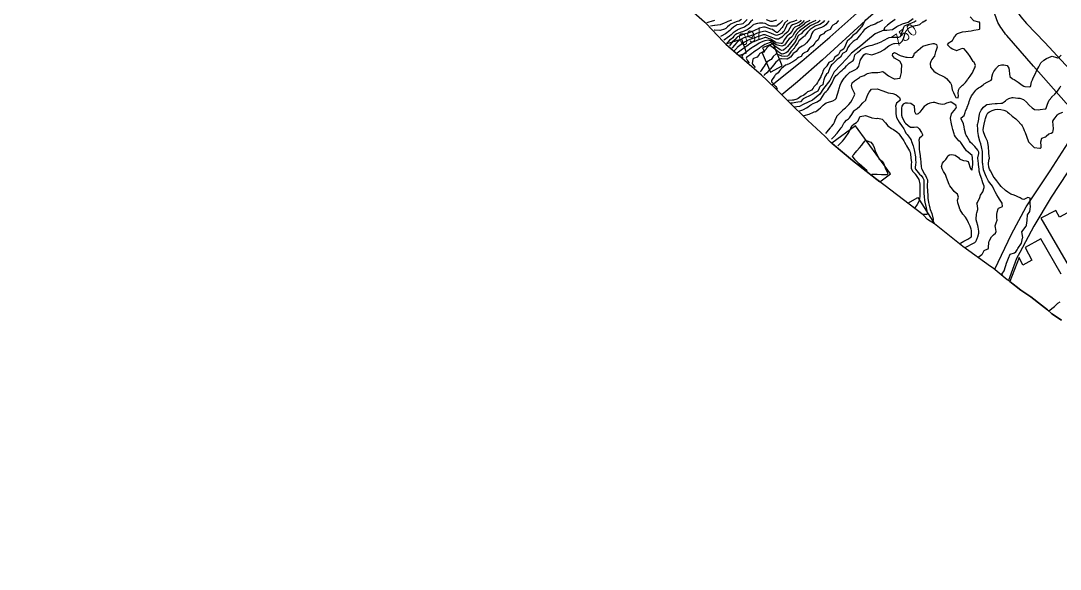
# Model space of a CAD drawing. Header units: metres. Extents: x 318500 to 325275, y 7408834 to 7428799.
# Drawn here: x 321848.9 to 322217.8, y 7421790 to 7421984.7 of the extents above; entities that cross this region are included whole.
import ezdxf
from ezdxf.enums import TextEntityAlignment as Align

# ---------------------------------------------------------------- set-up
doc = ezdxf.new("R2010")
doc.units = ezdxf.units.M
doc.header["$MEASUREMENT"] = 0
for name, color, linetype in [('Area', 45, 'Continuous'), ('Cotas', 45, 'Continuous'), ('Curvas de Nivel 1m', 11, 'Continuous'), ('Curvas de Nivel 5m', 15, 'Continuous'), ('Edificações', 30, 'Continuous'), ('Hidrografia', 140, 'Continuous'), ('Vias Primárias', 230, 'Continuous')]:
    doc.layers.add(name, color=color, linetype=linetype)
doc.styles.add('Style-STANDARD', font='STANDARD.shx')

msp = doc.modelspace()

# ---------------------------------------------------------------- linework, layer by layer
at = {"layer": 'Area'}
msp.add_lwpolyline([(322218.27, 7421878.4), (322214.75, 7421880.69), (322213.2, 7421882.08), (322211.11, 7421883.69), (322207.29, 7421886.66), (322203.78, 7421889.08), (322199.43, 7421892.47), (322198.94, 7421892.67), (322194.01, 7421896.91), (322193.07, 7421897.47), (322183.21, 7421904.6), (322173.19, 7421912.59), (322170.65, 7421914.19), (322169.14, 7421915.85), (322150.67, 7421929.85), (322144.07, 7421935.05), (322136.27, 7421941.63), (322134.41, 7421943.61), (322128.25, 7421949.26), (322121.27, 7421956.09), (322117.25, 7421960.21), (322113.67, 7421963.63), (322111.77, 7421965.32), (322099.72, 7421975.73), (322098.22, 7421977.23), (322092.15, 7421983.7), (322091.55, 7421984.24), (322082.87, 7421991.77)], dxfattribs=at)
at = {"layer": 'Curvas de Nivel 1m', "flags": 128}
for points, elevation in [([(322095.09, 7421984.83), (322093.88, 7421984.47), (322093.08, 7421984.24), (322092.37, 7421984)], 766), ([(322104.68, 7421985.13), (322103.66, 7421984.57), (322103.09, 7421984.39), (322102.16, 7421984.09), (322101.08, 7421983.6), (322100.79, 7421983.46), (322100.4, 7421983.18), (322099.71, 7421982.54), (322099.05, 7421981.9), (322098.6, 7421981.65), (322097.04, 7421981.25), (322097.02, 7421981.25), (322095.04, 7421981.33), (322094.97, 7421981.32)], 764), ([(322106.66, 7421985.1), (322105.9, 7421984.3), (322105.08, 7421983.63), (322104.72, 7421983.48), (322103.07, 7421983.25), (322102.99, 7421983.23), (322102.86, 7421983.15), (322101.86, 7421982.36), (322101.05, 7421981.69), (322100.78, 7421981.44), (322100.5, 7421981.18), (322099.03, 7421980.08), (322097.48, 7421979.22), (322097.17, 7421979.07)], 763), ([(322108.68, 7421985.07), (322107.9, 7421984.27), (322107.07, 7421983.4), (322106.91, 7421983.25), (322106.72, 7421983.1), (322105.72, 7421982.45), (322105.06, 7421982.17), (322104.27, 7421981.92), (322103.04, 7421981.29), (322102.96, 7421981.23), (322102.83, 7421981.15), (322101.75, 7421980.45), (322101.03, 7421979.72), (322100.42, 7421979.18), (322099.58, 7421978.62), (322099, 7421978.15), (322098.45, 7421977.75)], 762), ([(322119.27, 7421984.75), (322119.09, 7421984.55), (322118.26, 7421983.77), (322117.36, 7421982.96), (322117.07, 7421982.76), (322116.83, 7421982.73), (322115.07, 7421982.75), (322114.33, 7421983), (322113.08, 7421983.7), (322112.23, 7421983.88), (322111.08, 7421983.83), (322110.37, 7421983.76), (322109.08, 7421983.41), (322108.88, 7421983.27), (322108.7, 7421983.07), (322107.9, 7421982.25), (322107.05, 7421981.65), (322106.69, 7421981.45), (322105.89, 7421981.11), (322105.04, 7421980.8), (322104.53, 7421980.62), (322103.03, 7421980.08), (322102.46, 7421979.73), (322101.98, 7421979.16), (322101.56, 7421978.62), (322101, 7421978.16), (322100.43, 7421977.74), (322099.89, 7421977.19), (322099.49, 7421976.69)], 761), ([(322124.31, 7421984.87), (322123.46, 7421984.51), (322123.09, 7421984.4), (322121.97, 7421984.01), (322121.08, 7421983.5), (322120.77, 7421983.22), (322120.59, 7421982.91), (322120.18, 7421981.8), (322119.67, 7421980.92), (322119.37, 7421980.6), (322119.04, 7421980.32), (322118.2, 7421979.77), (322117.03, 7421979.48), (322116.34, 7421979.66), (322115.04, 7421980.3), (322113.12, 7421980.94), (322113.05, 7421980.94), (322111.41, 7421980.67), (322111.04, 7421980.56), (322109.97, 7421980.13), (322109.03, 7421979.73), (322108.55, 7421979.55), (322107.18, 7421979.09), (322107.06, 7421979.05), (322107.02, 7421979.04), (322105.51, 7421978.62), (322105.01, 7421978.39), (322104.24, 7421977.9), (322103.19, 7421977.15), (322102.99, 7421976.96), (322102.14, 7421976), (322101.43, 7421975.17), (322101.22, 7421974.91)], 759), ([(322125.85, 7421984.85), (322125.49, 7421984.45), (322125.09, 7421984.15), (322124.19, 7421983.76), (322123.08, 7421983.4), (322122.71, 7421983.25), (322122.27, 7421982.89), (322121.4, 7421981.25), (322121.22, 7421980.91), (322121.14, 7421980.81), (322121.05, 7421980.72), (322120.08, 7421979.88), (322119.08, 7421978.93), (322119.06, 7421978.89), (322119.02, 7421978.85), (322117.85, 7421978.1), (322117.01, 7421978.13), (322115.19, 7421978.82), (322115.02, 7421978.9), (322114.83, 7421978.99), (322113.03, 7421979.71), (322112.33, 7421979.72), (322111.02, 7421979.24), (322110.88, 7421979.18), (322110.55, 7421979.05), (322109.45, 7421978.63), (322109.01, 7421978.47), (322107.98, 7421978.11), (322107, 7421977.74), (322106.55, 7421977.55), (322105.74, 7421977.11), (322104.98, 7421976.57), (322103.14, 7421975.15), (322102.97, 7421974.98), (322102.11, 7421974)], 758), ([(322126.92, 7421984.83), (322126.05, 7421983.88), (322125.07, 7421983.04), (322124.96, 7421982.98), (322124.61, 7421982.86), (322123.56, 7421982.38), (322123.06, 7421981.88), (322122.47, 7421980.89), (322121.87, 7421980.07), (322121.03, 7421979.38), (322120.77, 7421979.17), (322120.52, 7421978.91), (322119.91, 7421978.02), (322119.32, 7421976.93), (322119.18, 7421976.73), (322118.99, 7421976.64), (322118.72, 7421976.67), (322116.99, 7421976.89), (322116.94, 7421976.91), (322116.88, 7421976.96), (322115.01, 7421978.1), (322113.26, 7421978.76), (322113.02, 7421978.77), (322111.74, 7421978.29), (322111, 7421978.02), (322110.3, 7421977.75), (322108.99, 7421977.26), (322108.86, 7421977.2), (322108.59, 7421977.07), (322107.61, 7421976.46), (322106.98, 7421976.03), (322105.7, 7421975.11), (322104.96, 7421974.56), (322103.12, 7421973.15), (322103.06, 7421973.09), (322103.07, 7421973.06), (322103.09, 7421973.03)], 757), ([(322128.96, 7421984.8), (322127.73, 7421984.18), (322127.08, 7421983.68), (322126.66, 7421983.26), (322126.19, 7421982.84), (322125.06, 7421982.07), (322124.34, 7421981.58), (322123.66, 7421980.87), (322123.42, 7421980.5), (322123.03, 7421979.66), (322122.74, 7421979.17), (322122.42, 7421978.89), (322121.62, 7421978.29), (322121, 7421977.61), (322120.71, 7421977.19), (322120.54, 7421976.91), (322119.88, 7421976.03), (322118.98, 7421975.61), (322117.89, 7421975.85), (322116.98, 7421976.16), (322116.47, 7421976.46), (322115.88, 7421976.98), (322115, 7421977.57), (322114.22, 7421977.78), (322113, 7421977.56), (322112.6, 7421977.41), (322111.64, 7421977.03), (322110.99, 7421976.7), (322110.09, 7421976.16), (322108.97, 7421975.48), (322108.73, 7421975.32), (322108.38, 7421975.08), (322107.56, 7421974.48), (322106.95, 7421974.03), (322105.7, 7421973.11), (322105.27, 7421972.78), (322104.8, 7421972.18), (322104.93, 7421971.79), (322105.22, 7421971.39)], 756), ([(322132.6, 7421984.76), (322131.74, 7421984.12), (322131.09, 7421983.82), (322130.36, 7421983.51), (322129.07, 7421982.89), (322129.01, 7421982.86), (322128.94, 7421982.8), (322127.05, 7421981.27), (322126.6, 7421980.84), (322125.82, 7421980.07), (322125.03, 7421979.54), (322124.68, 7421979.2), (322124.51, 7421978.86), (322124.06, 7421977.81), (322123.45, 7421976.87), (322122.98, 7421976.27), (322121.88, 7421974.9), (322121.49, 7421974.38), (322120.95, 7421973.62), (322120.57, 7421973.29), (322119.53, 7421972.92), (322119.05, 7421972.82), (322118.94, 7421972.83), (322118.72, 7421972.93), (322117.67, 7421973.66), (322116.96, 7421974.21), (322116.07, 7421974.97), (322115.48, 7421975.49), (322114.98, 7421975.78), (322114.28, 7421975.69), (322113.58, 7421975), (322113.38, 7421974.59), (322112.96, 7421974.1), (322112.33, 7421973.64), (322111.22, 7421973.04), (322111.05, 7421972.93), (322110.94, 7421972.74), (322110.17, 7421971.8), (322108.91, 7421971.26), (322108.79, 7421971.2), (322108.68, 7421971.07), (322108.4, 7421969.57), (322108.55, 7421969.3), (322109.49, 7421968.09)], 754), ([(322134.12, 7421984.73), (322133.67, 7421984.16), (322133.08, 7421983.7), (322132.46, 7421983.38), (322131.07, 7421982.9), (322130.99, 7421982.86), (322130.84, 7421982.78), (322129.77, 7421982.09), (322129.06, 7421981.6), (322128.24, 7421980.81), (322127.75, 7421980.11), (322127.03, 7421979.22), (322126.81, 7421979.05), (322126.52, 7421978.84), (322125.67, 7421978.18), (322125, 7421977.52), (322124.75, 7421977.09), (322124.62, 7421976.86), (322123.87, 7421975.75), (322123.32, 7421974.87), (322123.17, 7421974.68), (322122.96, 7421974.49), (322122.21, 7421973.63), (322121.74, 7421972.9), (322121.4, 7421972.43), (322120.93, 7421972.17), (322119.87, 7421971.98), (322118.93, 7421972.11), (322117, 7421972.9), (322116.94, 7421972.91), (322115.87, 7421972.03), (322115.14, 7421970.99), (322114.91, 7421970.76), (322113.78, 7421970.12), (322112.92, 7421969.01), (322112.91, 7421968.99), (322112.89, 7421968.96), (322112.13, 7421967.76), (322111.7, 7421967.03), (322111.32, 7421966.57)], 753), ([(322135.8, 7421984.71), (322135.45, 7421984.36), (322135.09, 7421983.8), (322134.61, 7421983.19), (322134, 7421982.74), (322133.07, 7421982.32), (322132.4, 7421982.09), (322131.06, 7421981.59), (322130.54, 7421981.3), (322129.96, 7421980.79), (322129.65, 7421980.18), (322129.2, 7421978.8), (322129.13, 7421978.68), (322129.02, 7421978.53), (322128.28, 7421977.53), (322127.69, 7421976.82), (322126.98, 7421976.19), (322126.16, 7421975.65), (322124.97, 7421974.91), (322124.92, 7421974.85), (322124.06, 7421973.76), (322122.94, 7421972.97), (322122.89, 7421972.93), (322122.86, 7421972.88), (322122.08, 7421971.73), (322120.91, 7421971.03), (322120.81, 7421971.01), (322118.91, 7421971.19), (322118.65, 7421971.2), (322118.01, 7421970.94), (322116.9, 7421970), (322116.02, 7421968.97), (322115.53, 7421968.33), (322114.87, 7421967.56), (322114.6, 7421967.26), (322114.4, 7421966.99), (322113.69, 7421966.16), (322112.84, 7421965.45), (322112.6, 7421965.25)], 752), ([(322117.1, 7421984.85), (322115.6, 7421984.48), (322115.09, 7421984.46), (322113.48, 7421985.01)], 762), ([(322139.02, 7421984.75), (322138.95, 7421984.67), (322138.1, 7421983.67), (322137.08, 7421983.09), (322136.86, 7421982.91), (322136.74, 7421982.7), (322136.13, 7421981.64), (322135.05, 7421981.1), (322134.37, 7421980.73), (322133.74, 7421980.04), (322133.03, 7421979.7), (322132.44, 7421979.35), (322132.23, 7421978.76), (322131.9, 7421977.87), (322131, 7421977.22), (322130.77, 7421977), (322130.65, 7421976.78), (322130.01, 7421975.76), (322128.97, 7421975.13), (322128.64, 7421974.8), (322127.98, 7421973.79), (322126.95, 7421973.25), (322126.66, 7421973.12), (322126.37, 7421972.84), (322125.79, 7421971.98), (322124.92, 7421971.59), (322124.46, 7421971.31), (322123.95, 7421970.86), (322122.9, 7421970.09), (322121.3, 7421969.31), (322120.89, 7421969.13), (322120.73, 7421969.07), (322120.29, 7421968.92), (322119.52, 7421968.28), (322118.87, 7421967.76), (322118.45, 7421967.35), (322118.13, 7421966.94), (322117.62, 7421966.18), (322116.84, 7421965.59), (322116.54, 7421965.26), (322116.33, 7421964.97), (322115.35, 7421963.52), (322115.28, 7421962.98), (322116.79, 7421961.32), (322117.07, 7421960.96), (322117.27, 7421960.45)], 751), ([(322154.73, 7421984.84), (322153.93, 7421984.47), (322153.38, 7421984.2), (322153.09, 7421984.03), (322152.11, 7421983.47), (322151.08, 7421983.14), (322150.58, 7421983.01), (322149.73, 7421982.53), (322149.07, 7421982.11), (322148.18, 7421981.43), (322147.48, 7421980.56), (322147.31, 7421980.29), (322147.04, 7421979.95), (322146.39, 7421979.21), (322145.93, 7421978.58), (322145.52, 7421978.08), (322145.01, 7421977.75), (322144.32, 7421977.28), (322143.56, 7421976.61), (322142.98, 7421976.02), (322142.4, 7421975.2), (322142.19, 7421974.63), (322141.82, 7421973.77), (322140.95, 7421973.3), (322140.52, 7421973.07), (322140.28, 7421972.65), (322139.78, 7421971.8), (322138.92, 7421971.21), (322138.6, 7421970.99), (322138.32, 7421970.68), (322136.9, 7421969.28), (322136.58, 7421969.02), (322136.39, 7421968.71), (322135.94, 7421967.63), (322135.56, 7421966.71), (322135.39, 7421966.17), (322134.84, 7421965.69), (322134.45, 7421965.11), (322134.28, 7421964.73), (322133.86, 7421963.77), (322133.69, 7421962.74), (322133.58, 7421961.96), (322132.79, 7421961.54), (322132.37, 7421961.17), (322132.18, 7421960.76), (322131.79, 7421959.74), (322130.76, 7421959.17), (322130.49, 7421959.04), (322130.08, 7421958.78), (322128.74, 7421957.99), (322127.22, 7421957.31), (322126.73, 7421957.04), (322126.6, 7421956.96), (322126.47, 7421956.83), (322125.65, 7421955.9), (322124.71, 7421955.74), (322123.91, 7421955.66), (322122.71, 7421955.45), (322122.18, 7421955.41)], 749), ([(322124.94, 7421952.57), (322125.7, 7421952.84), (322126.39, 7421953.12), (322126.68, 7421953.24), (322127.77, 7421953.73), (322128.69, 7421954.38), (322128.93, 7421954.56), (322129.26, 7421954.79), (322130.14, 7421955.34), (322130.71, 7421955.5), (322131.57, 7421955.91), (322132.73, 7421956.72), (322132.74, 7421956.74), (322132.76, 7421956.75), (322132.83, 7421956.85), (322133.96, 7421958.73), (322134.28, 7421959.2), (322134.76, 7421959.58), (322135.36, 7421960.12), (322135.71, 7421960.71), (322136.08, 7421961.41), (322136.81, 7421962.63), (322136.83, 7421962.67), (322136.84, 7421962.69), (322137.46, 7421964.05), (322137.84, 7421964.68), (322138.3, 7421965.21), (322138.85, 7421965.7), (322139.34, 7421966.17), (322139.82, 7421966.66), (322140.36, 7421967.16), (322140.87, 7421967.61), (322141.41, 7421968.11), (322141.92, 7421968.63), (322142.38, 7421969.14), (322142.9, 7421969.69), (322144.27, 7421970.6), (322144.55, 7421970.96), (322144.91, 7421972.59), (322144.92, 7421972.61), (322144.94, 7421972.63), (322145.98, 7421973.54), (322146.97, 7421974.42), (322147.05, 7421974.48), (322147.17, 7421974.56), (322148.28, 7421975.24), (322148.98, 7421975.57), (322150.35, 7421975.89), (322150.98, 7421976.01), (322152.37, 7421976.49), (322152.81, 7421976.66), (322152.99, 7421976.73), (322154.24, 7421977.23), (322155.01, 7421977.64), (322155.51, 7421977.96), (322156.32, 7421978.44), (322156.78, 7421978.68), (322157.03, 7421978.77), (322158.51, 7421978.92), (322159.03, 7421978.92), (322160.54, 7421978.87), (322161.03, 7421979.14), (322161.47, 7421979.95), (322161.61, 7421980.37), (322161.91, 7421981.22), (322162.3, 7421982.36), (322162.56, 7421982.88), (322163.08, 7421983.18), (322163.96, 7421983.46), (322165.09, 7421983.93), (322165.37, 7421984.04), (322165.9, 7421984.31), (322166.67, 7421984.74)], 749), ([(322134.61, 7421944.68), (322134.65, 7421944.72), (322134.97, 7421945.11), (322136.2, 7421946.7), (322136.38, 7421946.91), (322136.6, 7421947.13), (322137.28, 7421948.01), (322137.61, 7421948.68), (322137.88, 7421949.43), (322138.46, 7421950.67), (322138.54, 7421950.78), (322138.65, 7421950.89), (322140.31, 7421952.65), (322140.47, 7421952.84), (322140.68, 7421953.06), (322141.57, 7421953.74), (322142.45, 7421954.61), (322142.57, 7421954.75), (322142.7, 7421954.91), (322143.48, 7421955.84), (322143.97, 7421956.6), (322144.21, 7421957.12), (322144.75, 7421958.28), (322144.83, 7421958.59), (322144.76, 7421958.95), (322143.98, 7421960.6), (322143.66, 7421961.74), (322143.89, 7421962.6), (322144.82, 7421963.4), (322146.51, 7421964.56), (322146.71, 7421964.69), (322146.83, 7421964.74), (322148.15, 7421965.24), (322148.85, 7421965.73), (322149.36, 7421966.02), (322150.86, 7421966.29), (322151.06, 7421966.31), (322152.86, 7421966.33), (322152.99, 7421966.34), (322153.75, 7421966.47), (322154.65, 7421966.67), (322154.86, 7421966.64), (322155.13, 7421966.46), (322156.84, 7421965.19), (322158.09, 7421964.41), (322158.59, 7421964.17), (322158.83, 7421964.1), (322159.14, 7421964.08), (322160.83, 7421964.3), (322160.92, 7421964.38), (322161.37, 7421965.86), (322161.46, 7421966.37), (322161.49, 7421967.76), (322161.54, 7421968.37), (322161.55, 7421969.02), (322160.91, 7421970.38), (322158.93, 7421971.45), (322158.2, 7421972.41), (322158.33, 7421973.03), (322158.95, 7421973.37), (322160.94, 7421972.38), (322162.93, 7421971.81), (322163.5, 7421971.78), (322164.93, 7421971.69), (322165.47, 7421971.78), (322165.78, 7421972.31), (322166.07, 7421973.2), (322166.96, 7421973.95), (322167.16, 7421974.11), (322167.32, 7421974.29), (322168.98, 7421975.61), (322170.99, 7421976.24), (322172.58, 7421976.64), (322173, 7421976.58), (322173.81, 7421976.21), (322174.14, 7421975.36), (322173.75, 7421974.21), (322173.54, 7421973.63), (322173.18, 7421972.22), (322173.11, 7421972.05), (322172.93, 7421971.83), (322172.18, 7421970.96), (322171.81, 7421970.23), (322171.61, 7421969.52), (322171.78, 7421968.23), (322172.87, 7421966.82), (322173.7, 7421966.21), (322174.85, 7421965.58), (322175.9, 7421965.11), (322176.84, 7421964.63), (322177.43, 7421964.15), (322178.81, 7421962.52), (322178.97, 7421962.3), (322179.07, 7421962.14), (322179.22, 7421961.72), (322179.44, 7421960.13), (322179.91, 7421959.26), (322180.35, 7421958.12), (322180.75, 7421957.4), (322181.54, 7421957.3), (322181.65, 7421958.1), (322181.55, 7421958.88), (322181.69, 7421960.1), (322182.08, 7421960.8), (322182.8, 7421961.55), (322183.09, 7421961.8), (322183.43, 7421962.07), (322184.14, 7421962.74), (322184.83, 7421963.67), (322184.98, 7421963.92), (322185.08, 7421964.06), (322185.84, 7421965.03), (322186.55, 7421966.03), (322186.66, 7421966.24), (322186.87, 7421966.79), (322187.29, 7421967.62), (322187.49, 7421968.02), (322187.7, 7421968.81), (322187.24, 7421970.03), (322187, 7421970.12), (322186.91, 7421970.21), (322185.81, 7421972.05), (322184.96, 7421973.19), (322184.25, 7421974.07), (322183.68, 7421974.78), (322182.98, 7421974.8), (322181.14, 7421974.11), (322181.02, 7421974.06), (322180.97, 7421974.06), (322180.82, 7421974.11), (322179.5, 7421974.65), (322178.98, 7421974.93), (322177.8, 7421976.15), (322178.24, 7421976.9), (322179.01, 7421977.27), (322179.5, 7421977.64), (322179.75, 7421978.13), (322180.2, 7421978.96), (322181.05, 7421979.92), (322181.14, 7421980.01), (322181.29, 7421980.11), (322183.06, 7421980.77), (322184.23, 7421980.9), (322185.06, 7421980.97), (322186.18, 7421981.16), (322187.06, 7421981.3), (322188.67, 7421981.61), (322189.07, 7421981.71), (322189.23, 7421981.84), (322189.27, 7421982), (322189.28, 7421983.82), (322189.25, 7421984), (322189.1, 7421984.18), (322188.88, 7421984.23), (322187.11, 7421984.65), (322185.82, 7421986.05)], 751), ([(322183.98, 7421904.11), (322184.04, 7421904.15), (322185.26, 7421904.82), (322186.05, 7421905.25), (322187.49, 7421906.01), (322187.79, 7421906.28), (322188.07, 7421906.84), (322188.38, 7421907.7), (322188.49, 7421908), (322188.86, 7421909.24), (322188.94, 7421909.99), (322188.69, 7421911.44), (322188.55, 7421912), (322188.16, 7421913.21), (322187.94, 7421914), (322187.91, 7421914.27), (322188.09, 7421916), (322188.21, 7421916.55), (322188.54, 7421917.67), (322188.52, 7421918), (322188.25, 7421919.71), (322188.21, 7421920), (322188.21, 7421920.04), (322188.25, 7421920.09), (322188.96, 7421921.3), (322189.2, 7421921.99), (322189.52, 7421922.75), (322190.3, 7421923.98), (322190.81, 7421925.49), (322190.8, 7421925.97), (322190.35, 7421927.21), (322190.07, 7421927.98), (322189.92, 7421928.43), (322189.39, 7421929.99), (322189.05, 7421931.35), (322188.95, 7421931.99), (322188.78, 7421933.66), (322188.74, 7421934), (322188.58, 7421935.88), (322188.59, 7421936), (322188.87, 7421937.61), (322188.84, 7421938), (322188.5, 7421938.76), (322187.5, 7421940.02), (322187.03, 7421940.52), (322186.53, 7421940.96), (322185.97, 7421941.48), (322185.53, 7421942.05), (322184.57, 7421943.73), (322184.39, 7421944.06), (322184.26, 7421944.37), (322183.77, 7421946.07), (322183.64, 7421947.04), (322183.48, 7421948.07), (322182.65, 7421949.93), (322182.59, 7421950.08), (322182.6, 7421950.13), (322182.65, 7421950.18), (322183.65, 7421951.08), (322184.01, 7421952.07), (322184.19, 7421952.56), (322184.7, 7421953.9), (322184.76, 7421954.06), (322185.31, 7421955.46), (322185.51, 7421956.05), (322185.82, 7421956.97), (322186.29, 7421958.04), (322186.77, 7421958.68), (322187.84, 7421960.01), (322188.26, 7421960.54), (322188.79, 7421960.89), (322189.52, 7421961.27), (322190.45, 7421961.98), (322190.64, 7421962.15), (322190.81, 7421962.29), (322191.9, 7421962.89), (322192.83, 7421963.33), (322193.23, 7421963.54), (322193.49, 7421963.94), (322193.54, 7421964.63), (322193.85, 7421965.94), (322194.18, 7421966.62), (322194.89, 7421967.63), (322195.02, 7421967.78), (322195.14, 7421967.92), (322195.96, 7421968.85), (322196.91, 7421969.09), (322197.71, 7421969.08), (322198.9, 7421968.85), (322199.48, 7421967.86), (322199.7, 7421967.03), (322199.77, 7421965.86), (322199.87, 7421964.87), (322200.84, 7421964.1), (322201.4, 7421963.83), (322202.83, 7421962.88), (322204.23, 7421961.8), (322204.81, 7421961.48), (322205.23, 7421961.35), (322206.8, 7421961.23), (322207.19, 7421961.37), (322207.36, 7421961.75), (322207.62, 7421962.96), (322207.93, 7421963.75), (322208.2, 7421964.4), (322208.86, 7421965.74), (322209.47, 7421967.14), (322209.81, 7421967.73), (322210.23, 7421968.39), (322210.92, 7421969.71), (322211.94, 7421970.69), (322212.94, 7421971.26), (322213.74, 7421971.68), (322214.56, 7421972.05), (322214.95, 7421972.06), (322216.48, 7421971.64), (322216.84, 7421971.53), (322216.94, 7421971.53), (322217.02, 7421971.55), (322217.32, 7421971.63), (322218.09, 7421972.48)], 752), ([(322136.6, 7421942.62), (322136.66, 7421942.69), (322137.58, 7421943.66), (322138.49, 7421944.67), (322138.53, 7421944.71), (322138.57, 7421944.76), (322140.09, 7421946.65), (322140.28, 7421946.95), (322140.6, 7421947.6), (322140.96, 7421948.29), (322141.19, 7421948.63), (322141.9, 7421949.35), (322142.64, 7421949.92), (322142.99, 7421950.26), (322143.23, 7421950.6), (322143.78, 7421951.47), (322144.48, 7421952.59), (322144.56, 7421952.71), (322144.67, 7421952.8), (322145.68, 7421953.58), (322146.7, 7421954.41), (322146.78, 7421954.48), (322146.87, 7421954.56), (322147.77, 7421955.5), (322148.73, 7421956.49), (322148.75, 7421956.52), (322148.77, 7421956.54), (322148.79, 7421956.6), (322149.54, 7421958.53), (322149.93, 7421959.35), (322150.78, 7421960.41), (322150.85, 7421960.44), (322152.78, 7421960.48), (322154.77, 7421959.83), (322155.78, 7421959.43), (322156.76, 7421959.11), (322158.34, 7421958.82), (322158.75, 7421958.73), (322159.58, 7421958.39), (322160.74, 7421957.43), (322161.01, 7421956.66), (322160.9, 7421956.38), (322160.82, 7421956.29), (322160.73, 7421956.23), (322159.62, 7421955.49), (322159.37, 7421954.39), (322159.39, 7421953.7), (322159.38, 7421952.39), (322159.39, 7421951.67), (322159.65, 7421950.39), (322160.62, 7421948.67), (322160.84, 7421948.38), (322161.44, 7421947.54), (322162.24, 7421946.36), (322162.36, 7421946.12), (322162.58, 7421945.58), (322163.03, 7421944.79), (322163.4, 7421944.34), (322164.55, 7421942.9), (322164.83, 7421942.32), (322165.01, 7421941.84), (322165.56, 7421940.31), (322165.92, 7421938.88), (322166.03, 7421938.3), (322166.4, 7421936.36), (322166.41, 7421936.3), (322166.45, 7421935.31), (322166.49, 7421934.35), (322166.49, 7421934.3), (322166.49, 7421934.25), (322166.43, 7421933.83), (322166.24, 7421932.48), (322166.26, 7421932.3), (322166.41, 7421932.06), (322167.84, 7421930.28), (322168.37, 7421929.7), (322169.05, 7421928.94), (322169.33, 7421928.26), (322169.38, 7421927.22), (322169.34, 7421926.25), (322169.33, 7421925.24), (322169.33, 7421924.25), (322169.36, 7421923.33), (322169.46, 7421922.25), (322169.57, 7421920.94), (322169.67, 7421920.25), (322170.22, 7421918.24), (322170.56, 7421916.59), (322170.65, 7421916.23), (322170.53, 7421915.9), (322169.7, 7421915.9), (322169.31, 7421915.91)], 752), ([(322188.71, 7421900.84), (322188.97, 7421901.01), (322190.01, 7421901.77), (322190.11, 7421901.86), (322190.17, 7421901.97), (322190.83, 7421903.16), (322192.04, 7421903.7), (322192.2, 7421903.78), (322192.31, 7421903.95), (322192.32, 7421904.22), (322192.44, 7421905.94), (322192.6, 7421906.48), (322193.4, 7421907.93), (322194.1, 7421908.67), (322194.79, 7421909.23), (322195.06, 7421909.91), (322194.81, 7421911.24), (322194.74, 7421911.91), (322195.09, 7421912.97), (322195.34, 7421913.91), (322195.3, 7421914.79), (322195.23, 7421915.91), (322195.37, 7421916.75), (322195.69, 7421917.91), (322195.91, 7421918.22), (322196.23, 7421918.28), (322197.33, 7421918.78), (322197.11, 7421919.89), (322196.27, 7421921.35), (322195.92, 7421921.9), (322195.3, 7421922.9), (322194.68, 7421923.92), (322194.31, 7421924.68), (322193.69, 7421925.93), (322192.36, 7421927.74), (322192.23, 7421927.95), (322191.62, 7421929.21), (322191.28, 7421929.97), (322190.58, 7421931.81), (322190.53, 7421931.98), (322190.42, 7421932.59), (322190.25, 7421933.98), (322190.23, 7421934.19), (322190.21, 7421935.98), (322190.22, 7421936.23), (322190.19, 7421937.98), (322190.15, 7421938.33), (322189.83, 7421939.99), (322189.55, 7421941.01), (322189.22, 7421941.99), (322188.81, 7421943.75), (322188.78, 7421944), (322188.59, 7421945.34), (322188.52, 7421946), (322188.45, 7421947.84), (322188.45, 7421948), (322188.49, 7421948.14), (322188.63, 7421948.63), (322188.89, 7421949.76), (322188.92, 7421950), (322189.12, 7421951.54), (322189.23, 7421951.99), (322189.73, 7421952.95), (322190.6, 7421953.98), (322190.64, 7421954.04), (322190.7, 7421954.16), (322191.73, 7421954.95), (322192.72, 7421955.11), (322193.46, 7421955.2), (322194.72, 7421955.28), (322195.34, 7421955.3), (322196.72, 7421955.38), (322197.16, 7421955.45), (322197.93, 7421955.88), (322198.31, 7421956.3), (322198.74, 7421956.65), (322199.57, 7421957.04), (322200.75, 7421957.48), (322201.09, 7421957.5), (322202.75, 7421957.26), (322203.39, 7421957.17), (322204.74, 7421956.68), (322205.76, 7421955.77), (322206.71, 7421954.67), (322207.8, 7421953.75), (322208.69, 7421953.23), (322210.04, 7421953.07), (322210.69, 7421953.17), (322212.4, 7421953.39), (322212.7, 7421953.46), (322212.8, 7421953.58), (322212.84, 7421953.68), (322213.27, 7421955.12), (322213.46, 7421955.67), (322213.9, 7421956.51), (322214.76, 7421957.56), (322214.81, 7421957.61), (322214.85, 7421957.66), (322215.8, 7421958.67), (322216.69, 7421959.63), (322216.73, 7421959.68), (322216.78, 7421959.75), (322217.58, 7421960.84), (322217.99, 7421961.62)], 753), ([(322182.42, 7421905.71), (322182.96, 7421906.07), (322183.62, 7421906.5), (322184.07, 7421906.74), (322184.93, 7421907.19), (322186.09, 7421907.84), (322186.19, 7421907.93), (322186.24, 7421908.03), (322186.27, 7421908.2), (322186.32, 7421910.03), (322186.29, 7421910.2), (322186.13, 7421910.74), (322185.84, 7421911.73), (322185.71, 7421912.04), (322185.25, 7421912.95), (322184.74, 7421914.05), (322184.18, 7421914.97), (322183.21, 7421916.07), (322182.21, 7421917.58), (322182.11, 7421917.97), (322182.08, 7421918.08), (322182, 7421918.3), (322181.43, 7421920.09), (322181.35, 7421921.01), (322181.66, 7421922.09), (322181.37, 7421923.18), (322180.3, 7421923.91), (322180.2, 7421924.02), (322180.14, 7421924.11), (322179.56, 7421924.87), (322178.6, 7421926.14), (322178.34, 7421926.61), (322177.71, 7421928.15), (322177.45, 7421929.07), (322177.08, 7421930.15), (322176.4, 7421931.23), (322175.85, 7421932.17), (322175.68, 7421932.91), (322175.99, 7421934.17), (322176.45, 7421934.68), (322177.21, 7421935.39), (322177.62, 7421936.15), (322177.91, 7421936.7), (322178.47, 7421937.13), (322179.36, 7421937.24), (322180.47, 7421936.95), (322181.73, 7421936.09), (322182.08, 7421935.71), (322182.45, 7421935.43), (322183.43, 7421935.09), (322184.45, 7421934.94), (322185.09, 7421934.7), (322185.32, 7421934.05), (322185.68, 7421932.78), (322186, 7421932.04), (322186.4, 7421931.65), (322186.51, 7421931.93), (322186.53, 7421932.03), (322186.76, 7421933.7), (322186.76, 7421934.03), (322186.73, 7421934.31), (322186.6, 7421936.03), (322186.47, 7421936.88), (322185.12, 7421938.05), (322184.5, 7421938.57), (322183.4, 7421940.07), (322182.53, 7421941.42), (322182.21, 7421941.76), (322181.81, 7421942.09), (322180.56, 7421943.47), (322180.24, 7421944.12), (322180.12, 7421944.58), (322179.7, 7421946.12), (322179.46, 7421946.98), (322179.18, 7421948.13), (322178.8, 7421949.99), (322178.8, 7421950.14), (322179.21, 7421951.59), (322179.5, 7421952.13), (322180.69, 7421953.59), (322180.94, 7421954.11), (322180.71, 7421954.7), (322179.11, 7421955.75), (322178.72, 7421955.8), (322177.41, 7421955.46), (322176.71, 7421955.11), (322175.93, 7421954.96), (322174.72, 7421955.21), (322173.31, 7421955.62), (322172.72, 7421955.68), (322171.52, 7421955.43), (322170.71, 7421955.04), (322170.19, 7421954.76), (322169.49, 7421954.26), (322168.69, 7421953.2), (322167.97, 7421952.28), (322167.35, 7421951.61), (322166.67, 7421951.41), (322166.15, 7421952.31), (322166.18, 7421952.81), (322166.06, 7421954.31), (322164.72, 7421955.34), (322163.57, 7421955.49), (322162.72, 7421955.39), (322162.04, 7421955.03), (322161.55, 7421954.37), (322161.39, 7421953.67), (322161.4, 7421952.37), (322161.5, 7421951.21), (322161.73, 7421950.36), (322162.62, 7421948.56), (322162.83, 7421948.35), (322163.82, 7421947.55), (322164.61, 7421946.9), (322165.99, 7421946.92), (322166.61, 7421947.06), (322167.18, 7421946.86), (322167.72, 7421946.28), (322168.58, 7421945.03), (322168.87, 7421944.27), (322168.85, 7421943.99), (322168.56, 7421943.62), (322167.82, 7421943.01), (322167.6, 7421942.28), (322167.68, 7421941.43), (322167.68, 7421940.28), (322167.75, 7421939.03), (322167.87, 7421938.28), (322168.07, 7421936.68), (322168.12, 7421936.28), (322168.14, 7421935.96), (322168.25, 7421934.27), (322168.42, 7421933), (322168.58, 7421932.27), (322168.69, 7421931.98), (322169.62, 7421930.25), (322169.91, 7421929.78), (322170.37, 7421928.94), (322170.63, 7421928.24), (322170.67, 7421927.92), (322170.57, 7421926.24), (322170.57, 7421925.99), (322170.64, 7421924.23), (322170.76, 7421922.71), (322170.79, 7421922.23), (322170.83, 7421921.68), (322171.02, 7421920.23), (322171.22, 7421919.24), (322171.46, 7421918.22), (322171.63, 7421917.64), (322172.2, 7421916.21), (322172.64, 7421914.21), (322172.63, 7421913.73), (322172.41, 7421913.52)], 751), ([(322197.32, 7421894.33), (322197.1, 7421894.7), (322197.93, 7421895.87), (322198.35, 7421897.47), (322198.48, 7421897.86), (322198.75, 7421898.64), (322199.18, 7421899.85), (322199.44, 7421900.39), (322200.01, 7421901.84), (322201.52, 7421902.33), (322202.02, 7421902.68), (322202.48, 7421903.37), (322202.74, 7421903.81), (322204.06, 7421905.79), (322204.41, 7421907.46), (322204.45, 7421907.78), (322204.12, 7421909.79), (322205.65, 7421911.77), (322205.8, 7421912.11), (322205.99, 7421913.76), (322206.01, 7421913.93), (322206.2, 7421915.76), (322207, 7421916.96), (322207.16, 7421917.75), (322207.18, 7421918.81), (322207.11, 7421919.75), (322207.1, 7421920.92), (322207.12, 7421921.75), (322206.28, 7421921.9), (322205.8, 7421921.77), (322204.87, 7421921.18), (322204.27, 7421921.37), (322203.55, 7421921.8), (322202.69, 7421922.22), (322202.29, 7421922.39), (322201.38, 7421922.73), (322200.29, 7421923.13), (322199.87, 7421923.42), (322199.19, 7421923.86), (322198.31, 7421924.45), (322196.83, 7421925.89), (322196.34, 7421926.49), (322195.28, 7421927.91), (322194.37, 7421929.08), (322194.02, 7421929.57), (322193.8, 7421929.93), (322192.97, 7421931.37), (322192.68, 7421931.95), (322192.42, 7421932.75), (322192.29, 7421933.95), (322192.45, 7421935.16), (322192.64, 7421935.95), (322192.48, 7421937.54), (322192.44, 7421937.95), (322192.43, 7421938.01), (322192.26, 7421939.95), (322192.09, 7421941.51), (322191.97, 7421941.96), (322191.42, 7421943.11), (322191.02, 7421943.97), (322190.59, 7421945.27), (322190.44, 7421945.98), (322190.44, 7421946.14), (322190.61, 7421947.44), (322190.73, 7421947.98), (322191.12, 7421949.49), (322191.24, 7421949.97), (322191.56, 7421951.07), (322192.1, 7421951.96), (322192.68, 7421952.41), (322193.56, 7421952.8), (322194.69, 7421953.16), (322195.35, 7421953.26), (322196.69, 7421953.24), (322197.8, 7421953), (322198.69, 7421952.54), (322199.07, 7421952.25), (322199.48, 7421951.86), (322200.66, 7421950.82), (322202.04, 7421949.83), (322202.64, 7421949.33), (322204.03, 7421947.8), (322204.26, 7421947.44), (322204.61, 7421946.68), (322204.89, 7421946.07), (322205.01, 7421945.78), (322205.38, 7421944.99), (322205.85, 7421943.77), (322206.54, 7421941.76), (322208.52, 7421939.74), (322210.52, 7421939.41), (322210.77, 7421939.45), (322210.95, 7421939.7), (322211.01, 7421940.19), (322210.92, 7421941.7), (322211.27, 7421942.99), (322212.57, 7421943.45), (322212.7, 7421943.54), (322212.81, 7421943.68), (322213.72, 7421944.53), (322214.59, 7421944.79), (322215.09, 7421945.15), (322215.3, 7421945.65), (322215.41, 7421946.45), (322215.3, 7421947.65), (322215.19, 7421949.1), (322215.46, 7421949.65), (322216.03, 7421950.27), (322216.67, 7421951.16), (322216.86, 7421951.44), (322217.12, 7421951.62), (322218.69, 7421952.29)], 754), ([(322138.83, 7421940.34), (322139.18, 7421940.66), (322140.53, 7421941.99), (322141.07, 7421942.63), (322141.7, 7421943.48), (322142.53, 7421944.61), (322142.57, 7421944.67), (322143.24, 7421945.95), (322143.48, 7421946.6), (322143.86, 7421947.34), (322144.61, 7421948.08), (322144.93, 7421948.27), (322145.53, 7421948.58), (322146.07, 7421949.13), (322146.62, 7421950.56), (322146.65, 7421950.6), (322146.75, 7421950.65), (322148.66, 7421951.04), (322150.38, 7421950.51), (322150.65, 7421950.34), (322150.95, 7421950.2), (322152.64, 7421950.04), (322153.06, 7421950.06), (322154.64, 7421949.71), (322155.78, 7421948.44), (322156.6, 7421947.38), (322157.94, 7421946.41), (322158.42, 7421946.23), (322158.59, 7421946.14), (322159.75, 7421945.22), (322160.57, 7421944.49), (322160.61, 7421944.42), (322160.62, 7421944.38), (322160.86, 7421944.09), (322162.08, 7421942.36), (322162.26, 7421942.08), (322162.53, 7421941.58), (322162.96, 7421940.78), (322163.23, 7421940.34), (322164.3, 7421938.52), (322164.4, 7421938.32), (322164.49, 7421938.01), (322164.77, 7421936.32), (322164.81, 7421935.96), (322164.94, 7421934.32), (322164.9, 7421933.85), (322164.88, 7421932.32), (322165.36, 7421931.35), (322166.25, 7421930.29), (322166.32, 7421930.23), (322166.38, 7421930.16), (322167.64, 7421928.28), (322167.98, 7421926.63), (322167.98, 7421926.27), (322168, 7421924.58), (322168, 7421924.27), (322167.98, 7421922.57), (322167.95, 7421922.27), (322167.66, 7421920.88), (322167.44, 7421920.28), (322167.01, 7421919.51), (322166.22, 7421918.29), (322166.22, 7421918.29)], 753), ([(322149.25, 7421931.38), (322146.43, 7421933.89), (322144.95, 7421935.32), (322144.1, 7421936.59), (322144.15, 7421936.91), (322144.47, 7421937.23), (322145.13, 7421937.93), (322145.63, 7421938.57), (322146.5, 7421939.6), (322147.34, 7421940.55), (322147.84, 7421941.22), (322148.53, 7421942.09), (322148.87, 7421942.19), (322150.53, 7421941.58), (322151.01, 7421941), (322151.36, 7421940.5), (322151.72, 7421939.71), (322152.13, 7421938.49), (322152.48, 7421937.85), (322153.08, 7421936.47), (322153.53, 7421935.54), (322154.45, 7421934.99), (322154.96, 7421934.44), (322155.34, 7421933.53), (322155.59, 7421932.44), (322156.39, 7421930.98), (322156.58, 7421930.43), (322156.38, 7421929.98), (322154.87, 7421929.95), (322154.38, 7421930.01), (322152.78, 7421930.07), (322151.05, 7421930.16), (322150.93, 7421930.13), (322151.04, 7421930)], 754)]:
    msp.add_lwpolyline(points, dxfattribs=dict(at, elevation=elevation))
at = {"layer": 'Curvas de Nivel 5m', "flags": 128}
for points, elevation in [([(322101.1, 7421984.94), (322099.83, 7421984.45), (322099.08, 7421984.06), (322098.51, 7421983.78), (322097.13, 7421983.23), (322097.08, 7421983.21), (322097.07, 7421983.21), (322095.25, 7421983.06), (322095.07, 7421983.04), (322093.61, 7421982.72)], 765), ([(322121.1, 7421984.87), (322120.09, 7421983.92), (322119.41, 7421982.93), (322119.29, 7421982.7), (322119.06, 7421982.32), (322117.91, 7421980.95), (322117.43, 7421980.57), (322117.04, 7421980.53), (322116.32, 7421980.97), (322115.61, 7421981.53), (322115.06, 7421981.76), (322113.83, 7421982.23), (322113.06, 7421982.45), (322112.45, 7421982.4), (322111.06, 7421982.02), (322109.09, 7421981.11), (322109.05, 7421981.09), (322109.02, 7421981.07), (322107.63, 7421980.49), (322107.03, 7421980.3), (322105.93, 7421980.01), (322105.03, 7421979.72), (322103.52, 7421979.14), (322103.19, 7421978.97), (322103.01, 7421978.8), (322102.26, 7421977.9), (322101.51, 7421977.16), (322101.25, 7421976.91), (322100.98, 7421976.59), (322100.35, 7421975.81)], 760), ([(322131.05, 7421984.78), (322129.71, 7421984.17), (322129.09, 7421983.88), (322128.39, 7421983.5), (322127.52, 7421982.82), (322127.07, 7421982.45), (322125.25, 7421981.06), (322125.05, 7421980.91), (322125.02, 7421980.89), (322124.99, 7421980.86), (322124.1, 7421979.8), (322123.65, 7421978.87), (322123.45, 7421978.44), (322123.01, 7421977.89), (322122.48, 7421977.41), (322122.01, 7421976.89), (322120.98, 7421975.53), (322120.69, 7421975.19), (322120.41, 7421974.92), (322119.59, 7421974.29), (322118.96, 7421974.16), (322118.42, 7421974.39), (322117.6, 7421974.95), (322117.19, 7421975.18), (322116.97, 7421975.29), (322116, 7421976), (322115.04, 7421976.99), (322114.99, 7421977.02), (322114.95, 7421977.03), (322114.79, 7421976.99), (322113.48, 7421976.51), (322112.98, 7421976.24), (322111.22, 7421975.04), (322111.08, 7421974.93), (322110.97, 7421974.85), (322109.87, 7421974.14), (322108.95, 7421973.5), (322108.7, 7421973.31), (322108.39, 7421973.08), (322107.57, 7421972.45), (322106.92, 7421971.99), (322106.4, 7421971.62), (322106.34, 7421971.39), (322106.78, 7421970.52), (322107.36, 7421969.74)], 755), ([(322148.65, 7421985), (322148.34, 7421984.55), (322147.92, 7421983.72), (322147.26, 7421982.56), (322147.17, 7421982.45), (322147.07, 7421982.34), (322145.56, 7421980.58), (322145.32, 7421980.31), (322145.04, 7421980.08), (322144.15, 7421979.49), (322143.52, 7421978.61), (322143.29, 7421978.34), (322143.01, 7421978.16), (322142.16, 7421977.48), (322141.81, 7421976.63), (322141.58, 7421976.03), (322140.97, 7421974.76), (322140.85, 7421974.64), (322139.71, 7421973.91), (322139.06, 7421972.67), (322139.02, 7421972.59), (322138.94, 7421972.54), (322137.81, 7421971.81), (322137.14, 7421970.7), (322136.91, 7421970.48), (322135.71, 7421969.9), (322135, 7421968.72), (322134.97, 7421968.64), (322134.89, 7421968.56), (322133.95, 7421967.65), (322133.58, 7421966.74), (322133.41, 7421966.19), (322132.83, 7421964.87), (322132.79, 7421964.79), (322132.77, 7421964.75), (322132.04, 7421963.53), (322131.66, 7421962.76), (322131.33, 7421962.23), (322130.79, 7421961.69), (322130.32, 7421961.24), (322130.04, 7421960.78), (322129.47, 7421960.09), (322128.76, 7421959.75), (322128.12, 7421959.45), (322127.48, 7421958.82), (322126.74, 7421958.3), (322125.76, 7421957.82), (322124.73, 7421957.11), (322124.26, 7421956.86), (322123.08, 7421956.52), (322122.72, 7421956.47), (322121.21, 7421956.42)], 750), ([(322126.54, 7421950.94), (322126.65, 7421950.98), (322126.85, 7421951.02), (322128.66, 7421951.54), (322130.17, 7421952.28), (322130.67, 7421952.42), (322131.07, 7421952.36), (322131.45, 7421952.76), (322132.11, 7421953.32), (322132.68, 7421953.73), (322133.21, 7421954.22), (322133.65, 7421954.74), (322134.2, 7421955.23), (322134.71, 7421955.53), (322135.59, 7421955.83), (322136.72, 7421956.16), (322137.11, 7421956.3), (322137.88, 7421956.68), (322138.27, 7421957.14), (322138.75, 7421958.67), (322139.23, 7421960.2), (322139.36, 7421960.66), (322139.68, 7421961.77), (322140.04, 7421962.65), (322140.82, 7421963.93), (322141.14, 7421964.33), (322141.4, 7421964.63), (322142.06, 7421965.4), (322142.85, 7421966.26), (322143.06, 7421966.41), (322143.47, 7421966.61), (322144.41, 7421967.05), (322144.87, 7421967.25), (322145.71, 7421967.74), (322146.29, 7421968.57), (322146.76, 7421970.41), (322146.81, 7421970.56), (322146.84, 7421970.63), (322146.91, 7421970.81), (322147.55, 7421971.94), (322148.07, 7421972.55), (322148.56, 7421972.92), (322148.95, 7421973.02), (322150.9, 7421972.55), (322150.94, 7421972.55), (322152.38, 7421973.06), (322152.95, 7421973.26), (322153.83, 7421973.6), (322154.97, 7421974.2), (322155.11, 7421974.32), (322155.24, 7421974.46), (322156.98, 7421975.8), (322158.15, 7421976.41), (322158.78, 7421976.61), (322158.99, 7421976.64), (322160.7, 7421976.68), (322161, 7421976.78), (322161.79, 7421977.58), (322162.14, 7421978.36), (322162.35, 7421979.04), (322162.75, 7421980.35), (322163.06, 7421981.09), (322164.32, 7421982.33), (322164.84, 7421982.55), (322165.07, 7421982.62), (322166.36, 7421983.02), (322167.08, 7421983.17), (322168, 7421983.37), (322168.98, 7421984.27), (322169.05, 7421984.32), (322169.1, 7421984.34), (322170.33, 7421985.04)], 750), ([(322213.75, 7421881.66), (322215.77, 7421883.25), (322216.13, 7421883.62), (322216.98, 7421884.42), (322217.79, 7421884.87)], 755)]:
    msp.add_lwpolyline(points, dxfattribs=dict(at, elevation=elevation))
at = {"layer": 'Edificações'}
for points in [[(322103.66, 7421972.33), (322106.45, 7421973.32), (322104.83, 7421978.17), (322099.11, 7421976.34)], [(322115.89, 7421976.64), (322112.17, 7421975.03), (322112.79, 7421973.62), (322112, 7421973.28), (322114.98, 7421966.43), (322119.12, 7421968.65)], [(322153.73, 7421927.53), (322157.59, 7421930.35), (322145.15, 7421947.42), (322136.71, 7421941.25), (322144.07, 7421935.05)], [(322163.72, 7421919.96), (322167.25, 7421921.95), (322173.19, 7421912.59), (322170.65, 7421914.19), (322169.14, 7421915.85)]]:
    msp.add_lwpolyline(points, close=True, dxfattribs=at)
for points in [[(322242.64, 7421928.53), (322217.47, 7421914.93), (322216.19, 7421917.38), (322210.91, 7421914.63), (322221.47, 7421896.54)], [(322218.1, 7421894.72), (322210.91, 7421907.27), (322205.37, 7421904.18), (322207.73, 7421899.72), (322204.55, 7421897.9), (322203.18, 7421900.63), (322199.9, 7421892.11), (322203.78, 7421889.08), (322207.29, 7421886.66), (322211.11, 7421883.69), (322213.2, 7421882.08), (322214.75, 7421880.69), (322218.27, 7421878.4)]]:
    msp.add_lwpolyline(points, dxfattribs=at)
at = {"layer": 'Hidrografia'}
for points in [[(322159.14, 7421985.09), (322157.59, 7421983.99), (322156.49, 7421983.11), (322155.39, 7421982.23), (322155.17, 7421981.35), (322156.27, 7421981.35), (322158.25, 7421981.57), (322159.8, 7421982.67), (322161.78, 7421983.55), (322163.76, 7421984.21), (322165.53, 7421985.53)], [(322155.17, 7421981.35), (322152.08, 7421980.01), (322149.43, 7421977.81), (322147.01, 7421975.83), (322143.71, 7421973.19), (322141.94, 7421971.21), (322139.96, 7421969), (322137.54, 7421966.58), (322135.99, 7421963.5), (322133.79, 7421960.64), (322132.47, 7421958.65), (322129.82, 7421956.45), (322126.52, 7421954.91), (322125.2, 7421954.25), (322123.35, 7421954.06)]]:
    msp.add_lwpolyline(points, dxfattribs=at)
at = {"layer": 'Vias Primárias'}
for points in [[(323715.64, 7420145.55, 0), (323709.04, 7420132.94)], [(323831.09, 7420001.79, 0), (323833.84, 7420008.44, 0.220888)], [(322115.5, 7421961.89), (322126.13, 7421970.3), (322135.97, 7421978.82), (322150.88, 7421992.21), (322159.31, 7422000), (322166.97, 7422007.45), (322171.7, 7422012.54), (322182.27, 7422022.27), (322188.35, 7422026.89), (322189.68, 7422027.62), (322191.14, 7422029.2), (322192.11, 7422031.26), (322199.76, 7422050.18), (322209.92, 7422074.38), (322219.55, 7422097.68, 0.086907), (322222.01, 7422108.74, 0.086675), (322220.29, 7422122.13, 0.277864), (322215.75, 7422126.18, 0.109052), (322211.82, 7422126.06), (322207.27, 7422124.7), (322206.53, 7422124.21)], [(322224.95, 7422087.63), (322213.82, 7422060.67), (322199.91, 7422028.93, 0.038583), (322198.26, 7422023.74, 0.052108), (322197.25, 7422015.76), (322197.14, 7422010.64), (322197.74, 7422005.6), (322198.69, 7422000), (322199.37, 7421997.52), (322201.91, 7421989.45, 0.107705), (322203.81, 7421986.1), (322205.81, 7421983.69), (322212.35, 7421977), (322228.64, 7421959.33)], [(322223.47, 7421951.4), (322208.23, 7421968.53), (322198.85, 7421979.4, -0.056958), (322195.66, 7421984.08), (322193.07, 7421991.26), (322190.48, 7422000), (322189.66, 7422002.84), (322189.22, 7422004.75), (322188.92, 7422007.85), (322189.14, 7422012.26), (322189.21, 7422014.03, 0.039668), (322186.49, 7422014.55, 0.211655), (322180.96, 7422012.78), (322178.09, 7422010.23), (322166.67, 7422000), (322157.77, 7421992.82), (322148.7, 7421984.81), (322133.45, 7421970.86), (322124.53, 7421962.95), (322118.99, 7421958.42)], [(322304.34, 7421820.13), (322305.87, 7421821.78, 0.208775), (322307.25, 7421825.71, 0.101485), (322306.46, 7421828.52), (322301.63, 7421837.28), (322282.79, 7421870.34), (322270.27, 7421891.3), (322260.75, 7421906.8, 0.043111), (322251.1, 7421919.84, -0.006364), (322240.23, 7421932.48), (322230.98, 7421942.96, 0.451154), (322229.22, 7421942.96), (322223.24, 7421935.21), (322214.54, 7421922.02), (322208.43, 7421911.82), (322203.4, 7421902.44), (322202.31, 7421900.27), (322199.43, 7421892.47)]]:
    msp.add_lwpolyline(points, format="xyb", dxfattribs=at)
msp.add_lwpolyline([(322194.54, 7421896.45), (322200.46, 7421908.95), (322205.74, 7421918.62), (322214.2, 7421931.37), (322221.67, 7421943.03)], dxfattribs=at)

# ---------------------------------------------------------------- texts
at = {"layer": 'Cotas', "style": 'Style-STANDARD'}
for s, rotation, p in [('760', 199.1315, (322108.2, 7421979.18, 760)), ('750', 34.9659, (322162.45, 7421979.59, 750))]:
    msp.add_text(s, height=4, rotation=rotation, dxfattribs=at).set_placement(p, align=Align.MIDDLE_CENTER)

doc.saveas('drawing.dxf')
